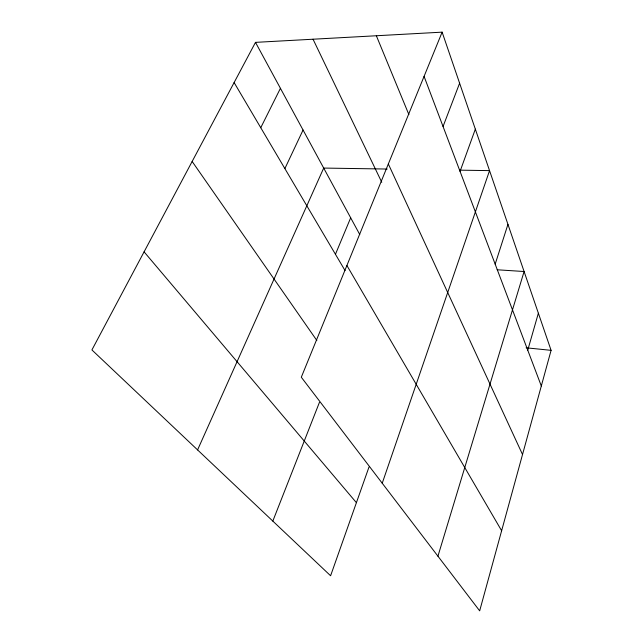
<?xml version="1.0" encoding="UTF-8"?>
<svg xmlns="http://www.w3.org/2000/svg" width="643" height="643" viewBox="0 0 643 643"><rect width="100%" height="100%" fill="white"/><g stroke="black" fill="none" stroke-linecap="round" stroke-linejoin="round"><path stroke-width="0.96" d="M442.127 32.15L551.083 350.339L479.67 610.85L301.302 377.224L442.127 32.15L255.496 42.366L91.917 349.937L330.598 575.758L368.986 467.059M527.75 350.17L538.368 313.205M437.931 556.187L524.093 271.515L497.16 269.779M495.174 264.152L507.946 224.367M382.231 483.231L489.548 170.62L459.584 170.154M460.05 171.4L475.338 129.122M443.051 126.494L459.616 83.212M272.817 521.087L319.45 402.317M335.445 254.29L350.684 217.8M197.586 449.915L323.694 168.064L387.166 169.045M284.873 168.595L303.062 130.031M260.753 127.716L280.428 88.316M526.119 347.799L551.083 350.339M144.088 251.847L356.415 502.673M192.153 161.465L316.854 340.493M234.116 82.569L345.058 270.582M346.899 265.503L501.628 530.74M255.496 42.366L359.767 234.55M313.037 39.215L381.765 182.274M388.332 163.965L522.526 454.513M376.356 35.751L408.892 114.631M424.075 76.388L541.31 385.985"/></g></svg>
